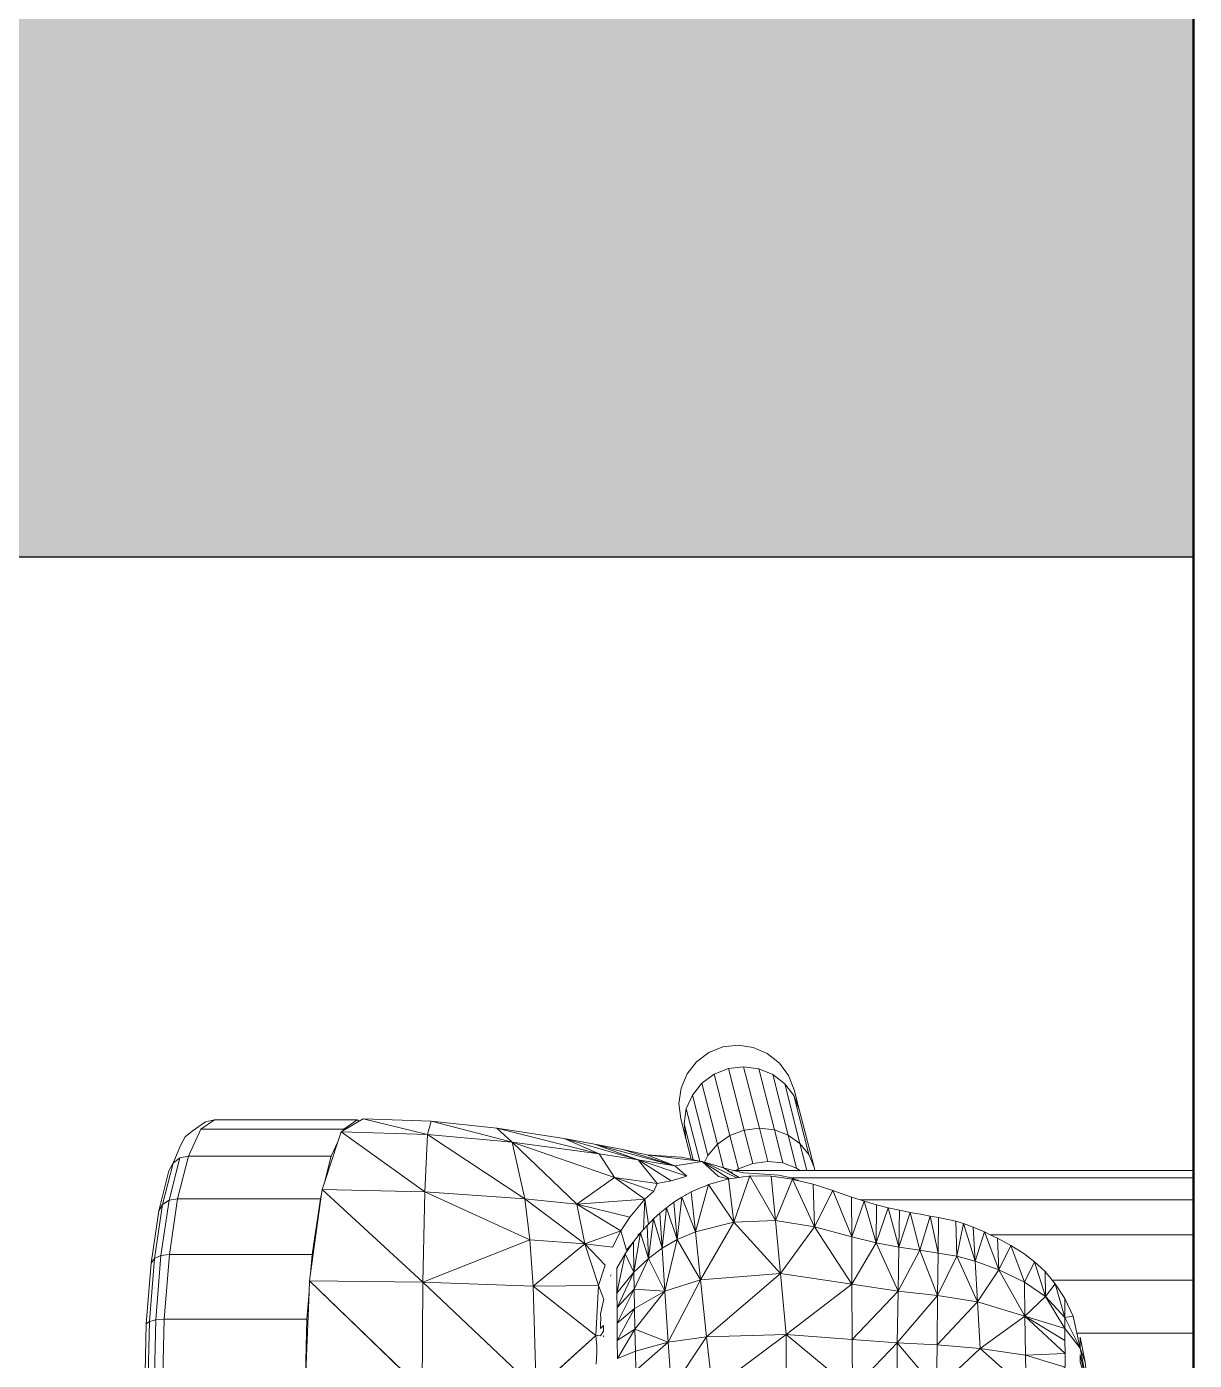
# Model space of a CAD drawing. Header units: millimetres. Extents: x 81693 to 98868, y 6565 to 11437.
# Drawn here: x 95459.44 to 95466.08, y 11220.15 to 11227.74 of the extents above; entities that cross this region are included whole.
import ezdxf

# ---------------------------------------------------------------- set-up
doc = ezdxf.new("R2010")
doc.units = ezdxf.units.MM
for name, color, linetype, lineweight in [('Moveis', 1, 'Continuous', 9), ('Parede Baixa', 5, 'Continuous', 50), ('Pisos Externos', 15, 'Continuous', 9)]:
    doc.layers.add(name, color=color, linetype=linetype, lineweight=lineweight)
doc.layers.add('Piso', color=55, linetype='Continuous')

# ---------------------------------------------------------------- blocks, each defined once
blk = doc.blocks.new('o')
at = {"layer": 'Moveis'}
for p, q in [((12555.684, 3262.518), (12555.804, 3262.57)), ((12555.804, 3262.57), (12555.933, 3262.589)), ((12555.933, 3262.589), (12556.063, 3262.574)), ((12556.063, 3262.574), (12556.184, 3262.525)), ((12556.184, 3262.525), (12556.288, 3262.446)), ((12555.502, 3262.331), (12555.581, 3262.436)), ((12555.581, 3262.436), (12555.684, 3262.518)), ((12556.288, 3262.446), (12556.369, 3262.343)), ((12555.454, 3262.209), (12555.502, 3262.331)), ((12556.369, 3262.343), (12556.42, 3262.222)), ((12555.454, 3262.209), (12555.411, 3262.04)), ((12556.42, 3262.222), (12556.438, 3262.092)), ((12556.438, 3262.092), (12556.423, 3261.961)), ((12555.411, 3262.04), (12555.285, 3261.548)), ((12556.38, 3261.793), (12556.423, 3261.961)), ((12559.131, 3261.961), (12558.553, 3261.939)), ((12559.166, 3261.94), (12559.131, 3261.961)), ((12557.992, 3261.88), (12557.417, 3261.792)), ((12558.553, 3261.939), (12557.992, 3261.88)), ((12559.166, 3261.94), (12559.184, 3261.952)), ((12559.166, 3261.94), (12559.305, 3261.859)), ((12559.184, 3261.952), (12559.298, 3261.873)), ((12559.184, 3261.952), (12560.024, 3261.952)), ((12559.298, 3261.873), (12559.305, 3261.859)), ((12559.321, 3261.85), (12559.305, 3261.859)), ((12559.349, 3261.764), (12559.321, 3261.85)), ((12560.024, 3261.952), (12560.055, 3261.952)), ((12560.055, 3261.952), (12560.401, 3261.952)), ((12560.401, 3261.952), (12560.476, 3261.934)), ((12560.59, 3261.856), (12560.476, 3261.934)), ((12560.65, 3261.806), (12560.59, 3261.856)), ((12556.334, 3261.615), (12556.38, 3261.793)), ((12557.158, 3261.745), (12556.916, 3261.698)), ((12557.417, 3261.792), (12557.158, 3261.745)), ((12559.462, 3261.418), (12559.349, 3261.764)), ((12559.349, 3261.764), (12559.405, 3261.643)), ((12560.689, 3261.732), (12560.65, 3261.806)), ((12560.754, 3261.583), (12560.689, 3261.732)), ((12556.316, 3261.611), (12556.334, 3261.615)), ((12556.334, 3261.615), (12556.419, 3261.634)), ((12556.419, 3261.634), (12556.712, 3261.654)), ((12556.712, 3261.654), (12556.916, 3261.698)), ((12559.405, 3261.643), (12559.462, 3261.418)), ((12552.041, 3261.52), (12555.278, 3261.52)), ((12555.278, 3261.52), (12555.285, 3261.548)), ((12555.278, 3261.52), (12555.296, 3261.52)), ((12555.296, 3261.52), (12555.347, 3261.52)), ((12555.347, 3261.52), (12555.406, 3261.52)), ((12555.406, 3261.52), (12555.429, 3261.52)), ((12555.429, 3261.52), (12555.536, 3261.52)), ((12555.536, 3261.52), (12555.661, 3261.52)), ((12555.661, 3261.52), (12555.794, 3261.52)), ((12555.887, 3261.499), (12555.707, 3261.489)), ((12555.794, 3261.52), (12555.928, 3261.52)), ((12555.887, 3261.499), (12555.972, 3261.52)), ((12555.928, 3261.52), (12555.95, 3261.52)), ((12555.95, 3261.52), (12555.972, 3261.52)), ((12555.972, 3261.52), (12556.058, 3261.541)), ((12556, 3261.506), (12555.982, 3261.506)), ((12556.012, 3261.52), (12556.023, 3261.52)), ((12556.058, 3261.541), (12556.173, 3261.575)), ((12556.173, 3261.575), (12556.22, 3261.589)), ((12556.24, 3261.595), (12556.22, 3261.589)), ((12556.24, 3261.595), (12556.261, 3261.598)), ((12556.261, 3261.598), (12556.316, 3261.611)), ((12560.754, 3261.583), (12560.789, 3261.517)), ((12560.875, 3261.175), (12560.789, 3261.517)), ((12555.404, 3261.429), (12555.48, 3261.457)), ((12555.48, 3261.457), (12555.585, 3261.48)), ((12555.585, 3261.48), (12555.707, 3261.489)), ((12559.481, 3261.358), (12559.462, 3261.418)), ((12559.487, 3261.319), (12559.481, 3261.358)), ((12559.58, 3260.64), (12559.487, 3261.319)), ((12559.487, 3261.319), (12559.497, 3261.278)), ((12559.497, 3261.278), (12559.567, 3260.802)), ((12560.941, 3260.729), (12560.875, 3261.175)), ((12556.741, 3261.015), (12556.71, 3261.051)), ((12556.766, 3260.986), (12556.741, 3261.015)), ((12556.766, 3260.986), (12556.788, 3260.967)), ((12559.567, 3260.802), (12559.58, 3260.64)), ((12560.982, 3260.211), (12560.941, 3260.729)), ((12557.021, 3260.618), (12557.015, 3260.63)), ((12559.589, 3260.577), (12559.58, 3260.64)), ((12559.593, 3260.484), (12559.589, 3260.577)), ((12559.593, 3260.484), (12559.612, 3260.249)), ((12559.627, 3259.655), (12559.593, 3260.484)), ((12557.079, 3260.42), (12557.082, 3260.427)), ((12559.612, 3260.249), (12559.627, 3259.655)), ((12560.996, 3259.655), (12560.982, 3260.211)), ((12557.083, 3260.101), (12557.079, 3260.109)), ((12557.079, 3260.109), (12557.083, 3260.109)), ((12557.139, 3260.016), (12557.139, 3259.966))]:
    blk.add_line(p, q, dxfattribs=at)
for points, invisible_edges in [([(12557.158, 3261.745), (12558.924, 3282.315), (12557.417, 3261.792)], 3), ([(12557.158, 3261.745), (12558.924, 3282.315), (12557.417, 3261.792)], 3), ([(12557.158, 3261.745), (12558.924, 3282.315), (12557.417, 3261.792)], 3), ([(12557.158, 3261.745), (12558.924, 3282.315), (12557.417, 3261.792)], 3), ([(12557.158, 3261.745), (12558.924, 3282.315), (12557.417, 3261.792)], 3), ([(12557.417, 3261.792), (12558.924, 3282.315), (12557.992, 3261.88)], 3), ([(12557.417, 3261.792), (12558.924, 3282.315), (12557.992, 3261.88)], 3), ([(12557.417, 3261.792), (12558.924, 3282.315), (12557.992, 3261.88)], 3), ([(12557.417, 3261.792), (12558.924, 3282.315), (12557.992, 3261.88)], 3), ([(12557.417, 3261.792), (12558.924, 3282.315), (12557.992, 3261.88)], 3), ([(12557.992, 3261.88), (12558.924, 3282.315), (12558.553, 3261.939)], 3), ([(12557.992, 3261.88), (12558.924, 3282.315), (12558.553, 3261.939)], 3), ([(12557.992, 3261.88), (12558.924, 3282.315), (12558.553, 3261.939)], 3), ([(12557.992, 3261.88), (12558.924, 3282.315), (12558.553, 3261.939)], 3), ([(12557.992, 3261.88), (12558.924, 3282.315), (12558.553, 3261.939)], 3), ([(12555.278, 3261.52), (12556.649, 3280.686), (12555.285, 3261.548)], 3), ([(12555.278, 3261.52), (12556.649, 3280.686), (12555.285, 3261.548)], 3), ([(12555.278, 3261.52), (12556.649, 3280.686), (12555.285, 3261.548)], 3), ([(12555.278, 3261.52), (12556.649, 3280.686), (12555.285, 3261.548)], 3), ([(12555.278, 3261.52), (12556.649, 3280.686), (12555.285, 3261.548)], 3), ([(12555.285, 3261.548), (12556.649, 3280.686), (12555.411, 3262.04)], 3), ([(12555.285, 3261.548), (12556.649, 3280.686), (12555.411, 3262.04)], 3), ([(12555.285, 3261.548), (12556.649, 3280.686), (12555.411, 3262.04)], 3), ([(12555.285, 3261.548), (12556.649, 3280.686), (12555.411, 3262.04)], 3), ([(12555.285, 3261.548), (12556.649, 3280.686), (12555.411, 3262.04)], 3), ([(12555.411, 3262.04), (12556.649, 3280.686), (12555.454, 3262.209)], 3), ([(12555.411, 3262.04), (12556.649, 3280.686), (12555.454, 3262.209)], 3), ([(12555.411, 3262.04), (12556.649, 3280.686), (12555.454, 3262.209)], 3), ([(12555.411, 3262.04), (12556.649, 3280.686), (12555.454, 3262.209)], 3), ([(12555.411, 3262.04), (12556.649, 3280.686), (12555.454, 3262.209)], 3), ([(12555.454, 3262.209), (12556.649, 3280.686), (12555.502, 3262.331)], 3), ([(12555.454, 3262.209), (12556.649, 3280.686), (12555.502, 3262.331)], 3), ([(12555.454, 3262.209), (12556.649, 3280.686), (12555.502, 3262.331)], 3), ([(12555.454, 3262.209), (12556.649, 3280.686), (12555.502, 3262.331)], 3), ([(12555.454, 3262.209), (12556.649, 3280.686), (12555.502, 3262.331)], 3), ([(12555.502, 3262.331), (12556.649, 3280.686), (12555.581, 3262.436)], 3), ([(12555.502, 3262.331), (12556.649, 3280.686), (12555.581, 3262.436)], 3), ([(12555.502, 3262.331), (12556.649, 3280.686), (12555.581, 3262.436)], 3), ([(12555.502, 3262.331), (12556.649, 3280.686), (12555.581, 3262.436)], 3), ([(12555.502, 3262.331), (12556.649, 3280.686), (12555.581, 3262.436)], 3), ([(12555.581, 3262.436), (12556.649, 3280.686), (12555.684, 3262.518)], 3), ([(12555.581, 3262.436), (12556.649, 3280.686), (12555.684, 3262.518)], 3), ([(12555.581, 3262.436), (12556.649, 3280.686), (12555.684, 3262.518)], 3), ([(12555.581, 3262.436), (12556.649, 3280.686), (12555.684, 3262.518)], 3), ([(12555.581, 3262.436), (12556.649, 3280.686), (12555.684, 3262.518)], 3), ([(12555.684, 3262.518), (12556.649, 3280.686), (12555.804, 3262.57)], 3), ([(12555.684, 3262.518), (12556.649, 3280.686), (12555.804, 3262.57)], 3), ([(12555.684, 3262.518), (12556.649, 3280.686), (12555.804, 3262.57)], 3), ([(12555.684, 3262.518), (12556.649, 3280.686), (12555.804, 3262.57)], 3), ([(12555.684, 3262.518), (12556.649, 3280.686), (12555.804, 3262.57)], 3), ([(12555.804, 3262.57), (12556.649, 3280.686), (12555.933, 3262.589)], 3), ([(12555.804, 3262.57), (12556.649, 3280.686), (12555.933, 3262.589)], 3), ([(12555.804, 3262.57), (12556.649, 3280.686), (12555.933, 3262.589)], 3), ([(12555.804, 3262.57), (12556.649, 3280.686), (12555.933, 3262.589)], 3), ([(12555.804, 3262.57), (12556.649, 3280.686), (12555.933, 3262.589)], 3), ([(12555.933, 3262.589), (12556.649, 3280.686), (12556.063, 3262.574)], 3), ([(12555.933, 3262.589), (12556.649, 3280.686), (12556.063, 3262.574)], 3), ([(12555.933, 3262.589), (12556.649, 3280.686), (12556.063, 3262.574)], 3), ([(12555.933, 3262.589), (12556.649, 3280.686), (12556.063, 3262.574)], 3), ([(12555.933, 3262.589), (12556.649, 3280.686), (12556.063, 3262.574)], 3), ([(12556.063, 3262.574), (12556.649, 3280.686), (12556.184, 3262.525)], 3), ([(12556.063, 3262.574), (12556.649, 3280.686), (12556.184, 3262.525)], 3), ([(12556.063, 3262.574), (12556.649, 3280.686), (12556.184, 3262.525)], 3), ([(12556.063, 3262.574), (12556.649, 3280.686), (12556.184, 3262.525)], 3), ([(12556.063, 3262.574), (12556.649, 3280.686), (12556.184, 3262.525)], 3), ([(12556.184, 3262.525), (12556.649, 3280.686), (12556.288, 3262.446)], 3), ([(12556.184, 3262.525), (12556.649, 3280.686), (12556.288, 3262.446)], 3), ([(12556.184, 3262.525), (12556.649, 3280.686), (12556.288, 3262.446)], 3), ([(12556.184, 3262.525), (12556.649, 3280.686), (12556.288, 3262.446)], 3), ([(12556.184, 3262.525), (12556.649, 3280.686), (12556.288, 3262.446)], 3), ([(12556.288, 3262.446), (12556.649, 3280.686), (12556.369, 3262.343)], 3), ([(12556.288, 3262.446), (12556.649, 3280.686), (12556.369, 3262.343)], 3), ([(12556.288, 3262.446), (12556.649, 3280.686), (12556.369, 3262.343)], 3), ([(12556.288, 3262.446), (12556.649, 3280.686), (12556.369, 3262.343)], 3), ([(12556.288, 3262.446), (12556.649, 3280.686), (12556.369, 3262.343)], 3), ([(12556.369, 3262.343), (12556.649, 3280.686), (12556.42, 3262.222)], 3), ([(12556.369, 3262.343), (12556.649, 3280.686), (12556.42, 3262.222)], 3), ([(12556.369, 3262.343), (12556.649, 3280.686), (12556.42, 3262.222)], 3), ([(12556.369, 3262.343), (12556.649, 3280.686), (12556.42, 3262.222)], 3), ([(12556.369, 3262.343), (12556.649, 3280.686), (12556.42, 3262.222)], 3), ([(12556.42, 3262.222), (12556.649, 3280.686), (12556.438, 3262.092)], 3), ([(12556.42, 3262.222), (12556.649, 3280.686), (12556.438, 3262.092)], 3), ([(12556.42, 3262.222), (12556.649, 3280.686), (12556.438, 3262.092)], 3), ([(12556.42, 3262.222), (12556.649, 3280.686), (12556.438, 3262.092)], 3), ([(12556.42, 3262.222), (12556.649, 3280.686), (12556.438, 3262.092)], 3), ([(12556.712, 3261.654), (12556.724, 3280.686), (12556.916, 3261.698)], 3), ([(12556.712, 3261.654), (12556.724, 3280.686), (12556.916, 3261.698)], 3), ([(12556.712, 3261.654), (12556.724, 3280.686), (12556.916, 3261.698)], 3), ([(12556.712, 3261.654), (12556.724, 3280.686), (12556.916, 3261.698)], 3), ([(12556.712, 3261.654), (12556.724, 3280.686), (12556.916, 3261.698)], 3), ([(12556.916, 3261.698), (12556.917, 3280.701), (12557.158, 3261.745)], 3), ([(12556.916, 3261.698), (12556.917, 3280.701), (12557.158, 3261.745)], 3), ([(12556.916, 3261.698), (12556.917, 3280.701), (12557.158, 3261.745)], 3), ([(12556.916, 3261.698), (12556.917, 3280.701), (12557.158, 3261.745)], 3), ([(12556.916, 3261.698), (12556.917, 3280.701), (12557.158, 3261.745)], 3), ([(12552.041, 3261.52), (12552.091, 3279.468), (12555.278, 3261.52)], 3), ([(12552.041, 3261.52), (12552.091, 3279.468), (12555.278, 3261.52)], 3), ([(12552.041, 3261.52), (12552.091, 3279.468), (12555.278, 3261.52)], 3), ([(12552.041, 3261.52), (12552.091, 3279.468), (12555.278, 3261.52)], 3), ([(12552.041, 3261.52), (12552.091, 3279.468), (12555.278, 3261.52)], 3), ([(12558.553, 3261.939), (12558.924, 3266.577), (12559.131, 3261.961)], 3), ([(12558.553, 3261.939), (12558.924, 3266.577), (12559.131, 3261.961)], 3), ([(12558.553, 3261.939), (12558.924, 3266.577), (12559.131, 3261.961)], 3), ([(12558.553, 3261.939), (12558.924, 3266.577), (12559.131, 3261.961)], 3), ([(12558.553, 3261.939), (12558.924, 3266.577), (12559.131, 3261.961)], 3), ([(12559.131, 3261.961), (12560.024, 3265.468), (12559.166, 3261.94)], 3), ([(12559.131, 3261.961), (12560.024, 3265.468), (12559.166, 3261.94)], 3), ([(12559.131, 3261.961), (12560.024, 3265.468), (12559.166, 3261.94)], 3), ([(12559.131, 3261.961), (12560.024, 3265.468), (12559.166, 3261.94)], 3), ([(12559.131, 3261.961), (12560.024, 3265.468), (12559.166, 3261.94)], 3), ([(12559.166, 3261.94), (12560.024, 3265.468), (12559.184, 3261.952)], 3), ([(12559.166, 3261.94), (12560.024, 3265.468), (12559.184, 3261.952)], 3), ([(12559.166, 3261.94), (12560.024, 3265.468), (12559.184, 3261.952)], 3), ([(12559.166, 3261.94), (12560.024, 3265.468), (12559.184, 3261.952)], 3), ([(12559.166, 3261.94), (12560.024, 3265.468), (12559.184, 3261.952)], 3), ([(12560.055, 3261.952), (12561.043, 3264.449), (12560.401, 3261.952)], 3), ([(12560.401, 3261.952), (12561.043, 3264.449), (12560.476, 3261.934)], 3), ([(12560.476, 3261.934), (12561.043, 3264.449), (12560.59, 3261.856)], 3), ([(12560.59, 3261.856), (12561.043, 3264.449), (12560.65, 3261.806)], 3), ([(12560.65, 3261.806), (12561.043, 3264.449), (12560.689, 3261.732)], 3), ([(12560.689, 3261.732), (12561.043, 3264.449), (12560.754, 3261.583)], 3), ([(12560.754, 3261.583), (12561.043, 3264.449), (12560.789, 3261.517)], 3), ([(12560.789, 3261.517), (12561.043, 3264.449), (12560.875, 3261.175)], 3), ([(12560.875, 3261.175), (12561.043, 3264.449), (12560.941, 3260.729)], 3), ([(12560.941, 3260.729), (12561.043, 3264.449), (12560.982, 3260.211)], 3), ([(12560.982, 3260.211), (12561.043, 3264.449), (12560.996, 3259.655)], 3), ([(12555.638, 3262.338), (12555.624, 3261.866), (12555.506, 3261.822)], 1), ([(12555.506, 3261.822), (12555.536, 3262.26), (12555.638, 3262.338)], 1), ([(12555.757, 3262.387), (12555.752, 3261.88), (12555.624, 3261.866)], 1), ([(12555.624, 3261.866), (12555.638, 3262.338), (12555.757, 3262.387)], 1), ([(12555.752, 3261.88), (12555.757, 3262.387), (12555.886, 3262.405)], 1), ([(12555.886, 3262.405), (12555.882, 3261.863), (12555.752, 3261.88)], 1), ([(12555.882, 3261.863), (12555.886, 3262.405), (12556.016, 3262.389)], 1), ([(12556.016, 3262.389), (12556.003, 3261.817), (12555.882, 3261.863)], 1), ([(12556.003, 3261.817), (12556.016, 3262.389), (12556.137, 3262.341)], 1), ([(12556.137, 3262.341), (12556.109, 3261.743), (12556.003, 3261.817)], 1), ([(12556.109, 3261.743), (12556.137, 3262.341), (12556.242, 3262.264)], 1), ([(12555.536, 3262.26), (12555.506, 3261.822), (12555.406, 3261.751)], 1), ([(12555.406, 3261.751), (12555.458, 3262.158), (12555.536, 3262.26)], 1), ([(12556.242, 3262.264), (12556.191, 3261.647), (12556.109, 3261.743)], 1), ([(12556.191, 3261.647), (12556.242, 3262.264), (12556.323, 3262.163)], 1), ([(12555.458, 3262.158), (12555.406, 3261.751), (12555.331, 3261.657)], 1), ([(12555.331, 3261.657), (12555.411, 3262.04), (12555.458, 3262.158)], 1), ([(12556.323, 3262.163), (12556.22, 3261.589), (12556.191, 3261.647)], 1), ([(12556.22, 3261.589), (12556.323, 3262.163), (12556.24, 3261.595)], 3), ([(12556.24, 3261.595), (12556.323, 3262.163), (12556.261, 3261.598)], 3), ([(12556.261, 3261.598), (12556.323, 3262.163), (12556.375, 3262.046)], 1), ([(12556.712, 3261.654), (12556.423, 3261.961), (12556.438, 3262.092)], 13), ([(12556.712, 3261.654), (12556.423, 3261.961), (12556.438, 3262.092)], 13), ([(12556.712, 3261.654), (12556.423, 3261.961), (12556.438, 3262.092)], 13), ([(12556.712, 3261.654), (12556.423, 3261.961), (12556.438, 3262.092)], 13), ([(12556.712, 3261.654), (12556.423, 3261.961), (12556.438, 3262.092)], 13), ([(12555.411, 3262.04), (12555.331, 3261.657), (12555.285, 3261.548)], 1), ([(12556.375, 3262.046), (12556.316, 3261.611), (12556.261, 3261.598)], 1), ([(12556.316, 3261.611), (12556.375, 3262.046), (12556.394, 3261.92)], 1), ([(12556.419, 3261.634), (12556.38, 3261.793), (12556.423, 3261.961)], 13), ([(12556.419, 3261.634), (12556.38, 3261.793), (12556.423, 3261.961)], 13), ([(12556.419, 3261.634), (12556.38, 3261.793), (12556.423, 3261.961)], 13), ([(12556.419, 3261.634), (12556.38, 3261.793), (12556.423, 3261.961)], 13), ([(12556.419, 3261.634), (12556.38, 3261.793), (12556.423, 3261.961)], 13), ([(12556.419, 3261.634), (12556.423, 3261.961), (12556.712, 3261.654)], 3), ([(12556.419, 3261.634), (12556.423, 3261.961), (12556.712, 3261.654)], 3), ([(12556.419, 3261.634), (12556.423, 3261.961), (12556.712, 3261.654)], 3), ([(12556.419, 3261.634), (12556.423, 3261.961), (12556.712, 3261.654)], 3), ([(12556.419, 3261.634), (12556.423, 3261.961), (12556.712, 3261.654)], 3), ([(12559.131, 3261.961), (12559.321, 3261.85), (12558.582, 3261.827)], 1), ([(12559.321, 3261.85), (12559.131, 3261.961), (12559.166, 3261.94)], 13), ([(12555.552, 3261.584), (12555.506, 3261.822), (12555.624, 3261.866)], 1), ([(12555.624, 3261.866), (12555.68, 3261.597), (12555.552, 3261.584)], 1), ([(12555.68, 3261.597), (12555.624, 3261.866), (12555.752, 3261.88)], 1), ([(12555.752, 3261.88), (12555.809, 3261.58), (12555.68, 3261.597)], 1), ([(12555.809, 3261.58), (12555.752, 3261.88), (12555.882, 3261.863)], 1), ([(12555.882, 3261.863), (12555.931, 3261.533), (12555.809, 3261.58)], 1), ([(12555.931, 3261.533), (12555.882, 3261.863), (12556.003, 3261.817)], 1), ([(12556.394, 3261.92), (12556.334, 3261.615), (12556.316, 3261.611)], 1), ([(12556.334, 3261.615), (12556.394, 3261.92), (12556.38, 3261.793)], 1), ([(12559.321, 3261.85), (12559.481, 3261.358), (12558.607, 3261.338)], 1), ([(12559.321, 3261.85), (12559.166, 3261.94), (12559.305, 3261.859)], 1), ([(12560.024, 3261.952), (12559.298, 3261.873), (12559.184, 3261.952)], 1), ([(12559.298, 3261.873), (12560.024, 3261.952), (12560.516, 3261.873)], 3), ([(12560.516, 3261.873), (12559.305, 3261.859), (12559.298, 3261.873)], 1), ([(12559.305, 3261.859), (12560.516, 3261.873), (12559.321, 3261.85)], 3), ([(12559.321, 3261.85), (12560.516, 3261.873), (12559.349, 3261.764)], 3), ([(12559.481, 3261.358), (12559.321, 3261.85), (12559.349, 3261.764)], 13), ([(12559.349, 3261.764), (12560.516, 3261.873), (12559.405, 3261.643)], 3), ([(12559.405, 3261.643), (12560.516, 3261.873), (12560.623, 3261.643)], 1), ([(12560.516, 3261.873), (12560.024, 3261.952), (12560.055, 3261.952)], 13), ([(12560.516, 3261.873), (12560.055, 3261.952), (12560.401, 3261.952)], 1), ([(12555.406, 3261.751), (12555.406, 3261.52), (12555.347, 3261.52)], 1), ([(12555.434, 3261.54), (12555.406, 3261.751), (12555.506, 3261.822)], 1), ([(12555.406, 3261.52), (12555.406, 3261.751), (12555.434, 3261.54)], 3), ([(12555.506, 3261.822), (12555.552, 3261.584), (12555.434, 3261.54)], 1), ([(12556.003, 3261.817), (12555.95, 3261.52), (12555.931, 3261.533)], 1), ([(12555.95, 3261.52), (12556.003, 3261.817), (12555.972, 3261.52)], 3), ([(12555.972, 3261.52), (12556.003, 3261.817), (12556.058, 3261.541)], 3), ([(12556.058, 3261.541), (12556.003, 3261.817), (12556.109, 3261.743)], 1), ([(12556.38, 3261.793), (12556.419, 3261.634), (12556.334, 3261.615)], 1), ([(12556.38, 3261.793), (12556.419, 3261.634), (12556.334, 3261.615)], 1), ([(12556.38, 3261.793), (12556.419, 3261.634), (12556.334, 3261.615)], 1), ([(12556.38, 3261.793), (12556.419, 3261.634), (12556.334, 3261.615)], 1), ([(12556.38, 3261.793), (12556.419, 3261.634), (12556.334, 3261.615)], 1), ([(12559.481, 3261.358), (12559.349, 3261.764), (12559.462, 3261.418)], 1), ([(12556.316, 3261.611), (12556.712, 3261.654), (12556.261, 3261.598)], 1), ([(12556.473, 3261.559), (12556.261, 3261.598), (12556.712, 3261.654)], 1), ([(12556.712, 3261.654), (12556.316, 3261.611), (12556.334, 3261.615)], 13), ([(12556.712, 3261.654), (12556.334, 3261.615), (12556.419, 3261.634)], 1), ([(12556.989, 3261.459), (12556.785, 3261.611), (12557.119, 3261.662)], 1), ([(12560.623, 3261.643), (12559.462, 3261.418), (12559.405, 3261.643)], 1), ([(12559.462, 3261.418), (12560.623, 3261.643), (12559.481, 3261.358)], 3), ([(12559.481, 3261.358), (12560.623, 3261.643), (12559.487, 3261.319)], 3), ([(12559.487, 3261.319), (12560.623, 3261.643), (12559.497, 3261.278)], 3), ([(12559.497, 3261.278), (12560.623, 3261.643), (12560.715, 3261.278)], 1), ([(12560.696, 3261.627), (12560.715, 3261.278), (12560.623, 3261.643)], 1), ([(12560.715, 3261.278), (12560.696, 3261.627), (12560.787, 3261.265)], 1), ([(12560.754, 3261.583), (12560.787, 3261.265), (12560.696, 3261.627)], 1), ([(12552.041, 3261.456), (12555.278, 3261.52), (12555.48, 3261.457)], 3), ([(12555.48, 3261.457), (12555.278, 3261.52), (12555.296, 3261.52)], 13), ([(12555.48, 3261.457), (12555.296, 3261.52), (12555.347, 3261.52)], 13), ([(12555.48, 3261.457), (12555.347, 3261.52), (12555.406, 3261.52)], 13), ([(12555.48, 3261.457), (12555.406, 3261.52), (12555.429, 3261.52)], 13), ([(12555.48, 3261.457), (12555.429, 3261.52), (12555.536, 3261.52)], 13), ([(12555.48, 3261.457), (12555.536, 3261.52), (12555.585, 3261.48)], 3), ([(12555.585, 3261.48), (12555.536, 3261.52), (12555.661, 3261.52)], 13), ([(12555.585, 3261.48), (12555.661, 3261.52), (12555.707, 3261.489)], 3), ([(12555.707, 3261.489), (12555.661, 3261.52), (12555.794, 3261.52)], 13), ([(12555.707, 3261.489), (12555.794, 3261.52), (12555.887, 3261.499)], 3), ([(12555.887, 3261.499), (12555.794, 3261.52), (12555.928, 3261.52)], 13), ([(12555.887, 3261.499), (12555.928, 3261.52), (12555.972, 3261.52)], 3), ([(12556, 3261.506), (12555.944, 3261.457), (12555.923, 3261.46)], 1), ([(12555.972, 3261.52), (12555.928, 3261.52), (12555.95, 3261.52)], 1), ([(12555.944, 3261.457), (12556, 3261.506), (12556.22, 3261.589)], 3), ([(12556.22, 3261.589), (12556.007, 3261.448), (12555.944, 3261.457)], 1), ([(12556.22, 3261.589), (12556, 3261.506), (12556.023, 3261.52)], 13), ([(12556.007, 3261.448), (12556.22, 3261.589), (12556.24, 3261.595)], 1), ([(12556.24, 3261.595), (12556.015, 3261.447), (12556.007, 3261.448)], 1), ([(12556.015, 3261.447), (12556.24, 3261.595), (12556.101, 3261.469)], 1), ([(12556.22, 3261.589), (12556.023, 3261.52), (12556.173, 3261.575)], 3), ([(12556.173, 3261.575), (12556.023, 3261.52), (12556.058, 3261.541)], 1), ([(12556.261, 3261.598), (12556.473, 3261.559), (12556.24, 3261.595)], 1), ([(12556.785, 3261.611), (12556.989, 3261.459), (12556.623, 3261.407)], 1), ([(12560.787, 3261.265), (12560.754, 3261.583), (12560.843, 3261.229)], 1), ([(12560.789, 3261.517), (12560.843, 3261.229), (12560.754, 3261.583)], 1), ([(12560.843, 3261.229), (12560.789, 3261.517), (12560.875, 3261.175)], 1), ([(12552.041, 3261.269), (12555.294, 3261.403), (12555.125, 3261.349)], 13), ([(12555.281, 3261.039), (12555.454, 3261.441), (12555.47, 3261.445)], 1), ([(12555.454, 3261.441), (12555.281, 3261.039), (12555.294, 3261.403)], 13), ([(12555.294, 3261.403), (12555.48, 3261.457), (12555.404, 3261.429)], 1), ([(12555.454, 3261.441), (12555.294, 3261.403), (12555.404, 3261.429)], 1), ([(12555.531, 3261.454), (12555.615, 3261.092), (12555.47, 3261.445)], 1), ([(12555.615, 3261.092), (12555.531, 3261.454), (12555.547, 3261.456)], 13), ([(12555.615, 3261.092), (12555.547, 3261.456), (12555.651, 3261.47)], 1), ([(12555.842, 3261.472), (12555.969, 3261.078), (12555.834, 3261.473)], 1), ([(12555.969, 3261.078), (12555.842, 3261.472), (12555.891, 3261.465)], 13), ([(12555.969, 3261.078), (12555.891, 3261.465), (12555.923, 3261.46)], 13), ([(12555.969, 3261.078), (12555.923, 3261.46), (12555.944, 3261.457)], 13), ([(12555.969, 3261.078), (12555.944, 3261.457), (12556.007, 3261.448)], 13), ([(12555.969, 3261.078), (12556.007, 3261.448), (12556.015, 3261.447)], 1), ([(12556.096, 3261.424), (12555.969, 3261.078), (12556.015, 3261.447)], 1), ([(12555.969, 3261.078), (12556.096, 3261.424), (12556.186, 3261.399)], 1), ([(12556.215, 3261.386), (12556.298, 3260.997), (12556.186, 3261.399)], 1), ([(12556.298, 3260.997), (12556.215, 3261.386), (12556.254, 3261.37)], 13), ([(12552.041, 3261.269), (12555.125, 3261.349), (12554.892, 3261.269)], 3), ([(12554.892, 3261.269), (12555.125, 3261.349), (12554.965, 3261.293)], 1), ([(12554.964, 3260.954), (12554.892, 3261.269), (12554.965, 3261.293)], 1), ([(12556.298, 3260.997), (12556.254, 3261.37), (12556.335, 3261.336)], 1), ([(12556.381, 3261.31), (12556.298, 3260.997), (12556.335, 3261.336)], 13), ([(12556.298, 3260.997), (12556.381, 3261.31), (12556.413, 3261.292)], 1), ([(12556.381, 3261.31), (12556.335, 3261.336), (12556.373, 3261.315)], 1), ([(12556.728, 3261.275), (12556.71, 3261.051), (12556.698, 3261.062)], 1), ([(12556.71, 3261.051), (12556.728, 3261.275), (12556.741, 3261.015)], 1), ([(12556.857, 3261.121), (12556.741, 3261.015), (12556.728, 3261.275)], 1), ([(12559.481, 3261.358), (12559.589, 3260.577), (12558.624, 3260.567)], 1), ([(12559.589, 3260.577), (12559.481, 3261.358), (12559.487, 3261.319)], 13), ([(12559.589, 3260.577), (12559.487, 3261.319), (12559.58, 3260.64)], 1), ([(12560.715, 3261.278), (12559.567, 3260.802), (12559.497, 3261.278)], 1), ([(12559.567, 3260.802), (12560.715, 3261.278), (12560.785, 3260.802)], 1), ([(12560.787, 3261.265), (12560.785, 3260.802), (12560.715, 3261.278)], 1), ([(12554.077, 3261.087), (12554.892, 3261.269), (12554.144, 3261.102)], 3), ([(12554.144, 3261.102), (12554.892, 3261.269), (12554.225, 3261.117)], 3), ([(12554.225, 3261.117), (12554.892, 3261.269), (12554.295, 3261.13)], 3), ([(12554.295, 3261.13), (12554.892, 3261.269), (12554.376, 3261.146)], 3), ([(12554.376, 3261.146), (12554.892, 3261.269), (12554.464, 3261.162)], 3), ([(12554.382, 3260.838), (12554.376, 3261.146), (12554.464, 3261.162)], 1), ([(12554.464, 3261.162), (12554.892, 3261.269), (12554.556, 3261.181)], 3), ([(12554.556, 3261.181), (12554.892, 3261.269), (12554.652, 3261.202)], 3), ([(12554.652, 3261.202), (12554.892, 3261.269), (12554.752, 3261.227)], 3), ([(12554.752, 3261.227), (12554.892, 3261.269), (12554.857, 3261.257)], 1), ([(12554.892, 3261.269), (12554.964, 3260.954), (12554.857, 3261.257)], 1), ([(12556.485, 3261.245), (12556.454, 3260.929), (12556.482, 3261.248)], 1), ([(12556.515, 3261.223), (12556.454, 3260.929), (12556.485, 3261.245)], 3), ([(12556.454, 3260.929), (12556.515, 3261.223), (12556.543, 3261.201)], 1), ([(12560.785, 3260.802), (12560.787, 3261.265), (12560.857, 3260.793)], 1), ([(12560.843, 3261.229), (12560.857, 3260.793), (12560.787, 3261.265)], 1), ([(12560.857, 3260.793), (12560.843, 3261.229), (12560.911, 3260.768)], 1), ([(12560.875, 3261.175), (12560.911, 3260.768), (12560.843, 3261.229)], 1), ([(12560.911, 3260.768), (12560.875, 3261.175), (12560.941, 3260.729)], 1), ([(12552.041, 3260.971), (12554.077, 3261.087), (12554.009, 3261.067)], 13), ([(12552.041, 3260.971), (12554.009, 3261.067), (12553.929, 3261.037)], 13), ([(12554.077, 3261.087), (12554.227, 3260.814), (12554.067, 3260.788)], 1), ([(12554.227, 3260.814), (12554.077, 3261.087), (12554.144, 3261.102)], 13), ([(12554.227, 3260.814), (12554.144, 3261.102), (12554.225, 3261.117)], 1), ([(12554.376, 3261.146), (12554.382, 3260.838), (12554.295, 3261.13)], 1), ([(12556.6, 3261.155), (12556.655, 3261.106), (12556.581, 3260.855)], 1), ([(12556.655, 3261.106), (12556.6, 3261.155), (12556.623, 3261.134)], 1), ([(12556.678, 3261.082), (12556.699, 3260.769), (12556.655, 3261.106)], 1), ([(12556.699, 3260.769), (12556.678, 3261.082), (12556.698, 3261.062)], 13), ([(12556.699, 3260.769), (12556.698, 3261.062), (12556.71, 3261.051)], 1), ([(12556.741, 3261.015), (12556.699, 3260.769), (12556.71, 3261.051)], 1), ([(12556.741, 3261.015), (12556.857, 3261.121), (12556.766, 3260.986)], 3), ([(12556.766, 3260.986), (12556.857, 3261.121), (12556.826, 3260.909)], 3), ([(12556.826, 3260.909), (12556.857, 3261.121), (12556.886, 3260.838)], 3), ([(12556.886, 3260.838), (12556.857, 3261.121), (12556.933, 3261.003)], 1), ([(12552.041, 3260.971), (12553.929, 3261.037), (12553.83, 3260.995)], 13), ([(12552.041, 3260.971), (12553.83, 3260.995), (12553.782, 3260.971)], 1), ([(12552.041, 3260.583), (12553.782, 3260.971), (12553.721, 3260.942)], 13), ([(12552.041, 3260.583), (12553.721, 3260.942), (12553.607, 3260.88)], 13), ([(12553.721, 3260.942), (12553.83, 3260.995), (12553.71, 3260.671)], 1), ([(12553.83, 3260.995), (12553.721, 3260.942), (12553.782, 3260.971)], 1), ([(12556.699, 3260.769), (12556.741, 3261.015), (12556.766, 3260.986)], 1), ([(12552.041, 3260.583), (12553.607, 3260.88), (12553.495, 3260.81)], 13), ([(12553.491, 3260.567), (12553.495, 3260.81), (12553.607, 3260.88)], 1), ([(12552.041, 3260.583), (12553.495, 3260.81), (12553.404, 3260.74)], 13), ([(12552.041, 3260.583), (12553.404, 3260.74), (12553.315, 3260.657)], 13), ([(12553.495, 3260.81), (12553.491, 3260.567), (12553.404, 3260.74)], 1), ([(12560.785, 3260.802), (12559.58, 3260.64), (12559.567, 3260.802)], 1), ([(12559.58, 3260.64), (12560.785, 3260.802), (12559.589, 3260.577)], 3), ([(12559.589, 3260.577), (12560.785, 3260.802), (12559.593, 3260.484)], 3), ([(12559.593, 3260.484), (12560.785, 3260.802), (12559.612, 3260.249)], 3), ([(12559.612, 3260.249), (12560.785, 3260.802), (12560.829, 3260.249)], 1), ([(12560.857, 3260.793), (12560.829, 3260.249), (12560.785, 3260.802)], 1), ([(12560.829, 3260.249), (12560.857, 3260.793), (12560.9, 3260.244)], 1), ([(12560.911, 3260.768), (12560.9, 3260.244), (12560.857, 3260.793)], 1), ([(12560.9, 3260.244), (12560.911, 3260.768), (12560.954, 3260.231)], 1), ([(12560.941, 3260.729), (12560.954, 3260.231), (12560.911, 3260.768)], 1), ([(12560.954, 3260.231), (12560.941, 3260.729), (12560.982, 3260.211)], 1), ([(12552.041, 3260.583), (12553.315, 3260.657), (12553.253, 3260.583)], 1), ([(12552.041, 3260.131), (12553.253, 3260.583), (12553.228, 3260.553)], 13), ([(12552.041, 3260.131), (12553.228, 3260.553), (12553.146, 3260.427)], 13), ([(12557.106, 3260.295), (12557.082, 3260.427), (12557.125, 3260.538)], 13), ([(12557.108, 3260.109), (12557.125, 3260.538), (12557.132, 3260.11)], 3), ([(12557.132, 3260.11), (12557.125, 3260.538), (12557.146, 3260.11)], 13), ([(12559.589, 3260.577), (12559.627, 3259.65), (12558.629, 3259.65)], 1), ([(12559.627, 3259.65), (12559.589, 3260.577), (12559.593, 3260.484)], 13), ([(12559.627, 3259.65), (12559.593, 3260.484), (12559.627, 3259.655)], 1), ([(12552.041, 3260.131), (12553.146, 3260.427), (12553.074, 3260.276)], 13), ([(12557.082, 3260.427), (12557.106, 3260.295), (12557.079, 3260.42)], 1), ([(12552.041, 3260.131), (12553.074, 3260.276), (12553.043, 3260.131)], 1), ([(12553.146, 3260.264), (12553.114, 3260.131), (12553.015, 3260.002)], 1), ([(12553.043, 3260.131), (12553.146, 3260.264), (12553.015, 3260.002)], 1), ([(12553.146, 3260.264), (12553.043, 3260.131), (12553.074, 3260.276)], 1), ([(12553.114, 3260.131), (12553.146, 3260.264), (12553.145, 3260.171)], 1), ([(12557.108, 3260.213), (12557.105, 3260.254), (12557.106, 3260.295)], 12), ([(12560.829, 3260.249), (12559.627, 3259.655), (12559.612, 3260.249)], 1), ([(12559.627, 3259.655), (12560.829, 3260.249), (12560.844, 3259.655)], 1), ([(12560.9, 3260.244), (12560.844, 3259.655), (12560.829, 3260.249)], 1), ([(12557.083, 3260.195), (12557.108, 3260.109), (12557.083, 3260.149)], 1), ([(12557.108, 3260.109), (12557.083, 3260.195), (12557.107, 3260.17)], 13), ([(12557.108, 3260.109), (12557.107, 3260.17), (12557.108, 3260.213)], 13), ([(12560.844, 3259.655), (12560.9, 3260.244), (12560.915, 3259.655)], 1), ([(12560.954, 3260.231), (12560.915, 3259.655), (12560.9, 3260.244)], 1), ([(12560.915, 3259.655), (12560.954, 3260.231), (12560.968, 3259.655)], 1), ([(12560.982, 3260.211), (12560.968, 3259.655), (12560.954, 3260.231)], 1), ([(12560.968, 3259.655), (12560.982, 3260.211), (12560.996, 3259.655)], 1), ([(12552.041, 3259.646), (12553.014, 3260.097), (12552.971, 3259.884)], 13), ([(12553.014, 3260.097), (12553.043, 3260.131), (12553.015, 3260.002)], 1), ([(12557.132, 3260.11), (12557.146, 3260.11), (12557.136, 3260.107)], 1), ([(12557.146, 3260.11), (12557.139, 3259.966), (12557.139, 3260.016)], 1), ([(12557.139, 3259.966), (12557.146, 3260.11), (12557.142, 3259.917)], 3), ([(12557.142, 3259.917), (12557.146, 3260.11), (12557.143, 3259.865)], 3), ([(12557.656, 3259.65), (12557.143, 3259.865), (12557.146, 3260.11)], 3)]:
    blk.add_3dface(points, dxfattribs=dict(at, invisible_edges=invisible_edges))
for points in [[(12559.131, 3261.961), (12558.582, 3261.827), (12558.553, 3261.939)], [(12557.992, 3261.88), (12557.119, 3261.662), (12557.417, 3261.792)], [(12557.992, 3261.88), (12557.861, 3261.76), (12557.119, 3261.662)], [(12558.553, 3261.939), (12557.861, 3261.76), (12557.992, 3261.88)], [(12558.582, 3261.827), (12557.861, 3261.76), (12558.553, 3261.939)], [(12559.321, 3261.85), (12558.607, 3261.338), (12558.582, 3261.827)], [(12557.158, 3261.745), (12556.785, 3261.611), (12556.473, 3261.559)], [(12557.158, 3261.745), (12556.473, 3261.559), (12556.916, 3261.698)], [(12557.417, 3261.792), (12556.785, 3261.611), (12557.158, 3261.745)], [(12557.417, 3261.792), (12557.119, 3261.662), (12556.785, 3261.611)], [(12557.861, 3261.76), (12557.308, 3261.232), (12556.989, 3261.459)], [(12557.861, 3261.76), (12556.989, 3261.459), (12557.119, 3261.662)], [(12557.861, 3261.76), (12557.753, 3261.276), (12557.308, 3261.232)], [(12558.582, 3261.827), (12557.753, 3261.276), (12557.861, 3261.76)], [(12558.607, 3261.338), (12557.753, 3261.276), (12558.582, 3261.827)], [(12559.462, 3261.418), (12559.349, 3261.764), (12559.405, 3261.643)], [(12556.916, 3261.698), (12556.473, 3261.559), (12556.712, 3261.654)], [(12556.785, 3261.611), (12556.504, 3261.431), (12556.372, 3261.471)], [(12556.785, 3261.611), (12556.372, 3261.471), (12556.473, 3261.559)], [(12556.785, 3261.611), (12556.623, 3261.407), (12556.504, 3261.431)], [(12555.294, 3261.403), (12555.281, 3261.039), (12555.125, 3261.349)], [(12555.615, 3261.092), (12555.281, 3261.039), (12555.47, 3261.445)], [(12555.834, 3261.473), (12555.615, 3261.092), (12555.651, 3261.47)], [(12555.969, 3261.078), (12555.615, 3261.092), (12555.834, 3261.473)], [(12556.298, 3260.997), (12555.969, 3261.078), (12556.186, 3261.399)], [(12556.989, 3261.459), (12556.651, 3261.342), (12556.623, 3261.407)], [(12556.989, 3261.459), (12556.728, 3261.275), (12556.651, 3261.342)], [(12557.308, 3261.232), (12556.728, 3261.275), (12556.989, 3261.459)], [(12555.281, 3261.039), (12554.964, 3260.954), (12555.125, 3261.349)], [(12555.125, 3261.349), (12554.964, 3260.954), (12554.965, 3261.293)], [(12556.454, 3260.929), (12556.298, 3260.997), (12556.413, 3261.292)], [(12556.482, 3261.248), (12556.454, 3260.929), (12556.413, 3261.292)], [(12557.308, 3261.232), (12556.857, 3261.121), (12556.728, 3261.275)], [(12557.753, 3261.276), (12557.241, 3260.892), (12557.308, 3261.232)], [(12557.753, 3261.276), (12557.711, 3260.927), (12557.241, 3260.892)], [(12558.607, 3261.338), (12557.711, 3260.927), (12557.753, 3261.276)], [(12558.624, 3260.567), (12557.711, 3260.927), (12558.607, 3261.338)], [(12559.481, 3261.358), (12558.624, 3260.567), (12558.607, 3261.338)], [(12554.561, 3260.866), (12554.382, 3260.838), (12554.464, 3261.162)], [(12554.561, 3260.866), (12554.464, 3261.162), (12554.556, 3261.181)], [(12554.652, 3261.202), (12554.561, 3260.866), (12554.556, 3261.181)], [(12554.755, 3260.902), (12554.561, 3260.866), (12554.652, 3261.202)], [(12554.755, 3260.902), (12554.652, 3261.202), (12554.752, 3261.227)], [(12554.857, 3261.257), (12554.755, 3260.902), (12554.752, 3261.227)], [(12554.964, 3260.954), (12554.755, 3260.902), (12554.857, 3261.257)], [(12556.581, 3260.855), (12556.454, 3260.929), (12556.543, 3261.201)], [(12556.6, 3261.155), (12556.581, 3260.855), (12556.543, 3261.201)], [(12557.308, 3261.232), (12556.933, 3261.003), (12556.857, 3261.121)], [(12557.308, 3261.232), (12557.241, 3260.892), (12556.933, 3261.003)], [(12554.067, 3260.788), (12553.911, 3260.746), (12554.009, 3261.067)], [(12554.009, 3261.067), (12553.911, 3260.746), (12553.929, 3261.037)], [(12554.077, 3261.087), (12554.067, 3260.788), (12554.009, 3261.067)], [(12554.295, 3261.13), (12554.227, 3260.814), (12554.225, 3261.117)], [(12554.382, 3260.838), (12554.227, 3260.814), (12554.295, 3261.13)], [(12555.615, 3261.092), (12555.573, 3260.641), (12555.281, 3261.039)], [(12555.969, 3261.078), (12555.573, 3260.641), (12555.615, 3261.092)], [(12556.254, 3260.586), (12555.573, 3260.641), (12555.969, 3261.078)], [(12556.298, 3260.997), (12556.254, 3260.586), (12555.969, 3261.078)], [(12556.699, 3260.769), (12556.581, 3260.855), (12556.655, 3261.106)], [(12553.721, 3260.942), (12553.71, 3260.671), (12553.607, 3260.88)], [(12553.911, 3260.746), (12553.71, 3260.671), (12553.83, 3260.995)], [(12553.929, 3261.037), (12553.911, 3260.746), (12553.83, 3260.995)], [(12554.964, 3260.954), (12554.963, 3260.549), (12554.755, 3260.902)], [(12555.281, 3261.039), (12554.963, 3260.549), (12554.964, 3260.954)], [(12555.573, 3260.641), (12554.963, 3260.549), (12555.281, 3261.039)], [(12556.454, 3260.929), (12556.254, 3260.586), (12556.298, 3260.997)], [(12556.557, 3260.489), (12556.254, 3260.586), (12556.454, 3260.929)], [(12556.581, 3260.855), (12556.557, 3260.489), (12556.454, 3260.929)], [(12556.822, 3260.652), (12556.699, 3260.769), (12556.766, 3260.986)], [(12556.826, 3260.909), (12556.822, 3260.652), (12556.766, 3260.986)], [(12557.241, 3260.892), (12557.004, 3260.866), (12556.933, 3261.003)], [(12553.71, 3260.671), (12553.491, 3260.567), (12553.607, 3260.88)], [(12554.382, 3260.838), (12554.231, 3260.452), (12554.227, 3260.814)], [(12554.568, 3260.488), (12554.231, 3260.452), (12554.382, 3260.838)], [(12554.568, 3260.488), (12554.382, 3260.838), (12554.561, 3260.866)], [(12554.755, 3260.902), (12554.568, 3260.488), (12554.561, 3260.866)], [(12554.963, 3260.549), (12554.568, 3260.488), (12554.755, 3260.902)], [(12556.699, 3260.769), (12556.557, 3260.489), (12556.581, 3260.855)], [(12556.896, 3260.808), (12556.822, 3260.652), (12556.826, 3260.909)], [(12557.241, 3260.892), (12557.125, 3260.538), (12557.068, 3260.711)], [(12557.681, 3260.531), (12557.125, 3260.538), (12557.241, 3260.892)], [(12557.711, 3260.927), (12557.681, 3260.531), (12557.241, 3260.892)], [(12558.624, 3260.567), (12557.681, 3260.531), (12557.711, 3260.927)], [(12553.404, 3260.74), (12553.312, 3260.445), (12553.315, 3260.657)], [(12553.491, 3260.567), (12553.312, 3260.445), (12553.404, 3260.74)], [(12553.911, 3260.746), (12553.891, 3260.399), (12553.71, 3260.671)], [(12554.067, 3260.788), (12553.891, 3260.399), (12553.911, 3260.746)], [(12554.231, 3260.452), (12553.891, 3260.399), (12554.067, 3260.788)], [(12554.231, 3260.452), (12554.067, 3260.788), (12554.227, 3260.814)], [(12556.819, 3260.506), (12556.557, 3260.489), (12556.699, 3260.769)], [(12556.822, 3260.652), (12556.819, 3260.506), (12556.699, 3260.769)], [(12556.967, 3260.473), (12556.822, 3260.652), (12556.896, 3260.808)], [(12556.969, 3260.686), (12556.967, 3260.473), (12556.896, 3260.808)], [(12553.71, 3260.671), (12553.486, 3260.277), (12553.491, 3260.567)], [(12553.891, 3260.399), (12553.486, 3260.277), (12553.71, 3260.671)], [(12555.573, 3260.641), (12555.523, 3260.12), (12554.963, 3260.549)], [(12556.202, 3260.101), (12555.523, 3260.12), (12555.573, 3260.641)], [(12556.254, 3260.586), (12556.202, 3260.101), (12555.573, 3260.641)], [(12556.966, 3260.351), (12556.819, 3260.506), (12556.822, 3260.652)], [(12556.967, 3260.473), (12556.966, 3260.351), (12556.822, 3260.652)], [(12553.228, 3260.553), (12553.146, 3260.264), (12553.146, 3260.427)], [(12553.312, 3260.445), (12553.146, 3260.264), (12553.228, 3260.553)], [(12553.491, 3260.567), (12553.486, 3260.277), (12553.312, 3260.445)], [(12554.576, 3260.048), (12554.231, 3260.452), (12554.568, 3260.488)], [(12554.963, 3260.549), (12554.961, 3260.077), (12554.568, 3260.488)], [(12554.961, 3260.077), (12554.576, 3260.048), (12554.568, 3260.488)], [(12555.523, 3260.12), (12554.961, 3260.077), (12554.963, 3260.549)], [(12556.529, 3260.053), (12556.202, 3260.101), (12556.254, 3260.586)], [(12556.557, 3260.489), (12556.529, 3260.053), (12556.254, 3260.586)], [(12556.813, 3260.165), (12556.529, 3260.053), (12556.557, 3260.489)], [(12556.819, 3260.506), (12556.816, 3260.342), (12556.557, 3260.489)], [(12556.816, 3260.342), (12556.813, 3260.165), (12556.557, 3260.489)], [(12556.965, 3260.216), (12556.816, 3260.342), (12556.819, 3260.506)], [(12556.966, 3260.351), (12556.965, 3260.216), (12556.819, 3260.506)], [(12557.681, 3260.531), (12557.146, 3260.11), (12557.125, 3260.538)], [(12557.681, 3260.531), (12557.656, 3259.65), (12557.146, 3260.11)], [(12558.629, 3259.65), (12557.656, 3259.65), (12558.624, 3260.567)], [(12558.624, 3260.567), (12557.656, 3259.65), (12557.681, 3260.531)], [(12559.589, 3260.577), (12558.629, 3259.65), (12558.624, 3260.567)], [(12553.486, 3260.277), (12553.145, 3260.171), (12553.312, 3260.445)], [(12553.312, 3260.445), (12553.145, 3260.171), (12553.146, 3260.264)], [(12553.891, 3260.399), (12553.867, 3260.001), (12553.486, 3260.277)], [(12554.234, 3260.03), (12553.867, 3260.001), (12553.891, 3260.399)], [(12554.234, 3260.03), (12553.891, 3260.399), (12554.231, 3260.452)], [(12554.576, 3260.048), (12554.234, 3260.03), (12554.231, 3260.452)], [(12553.486, 3260.277), (12553.144, 3259.957), (12553.145, 3260.068)], [(12553.486, 3260.277), (12553.481, 3259.942), (12553.144, 3259.957)], [(12553.486, 3260.277), (12553.145, 3260.068), (12553.145, 3260.171)], [(12553.867, 3260.001), (12553.481, 3259.942), (12553.486, 3260.277)], [(12556.964, 3260.069), (12556.813, 3260.165), (12556.816, 3260.342)], [(12556.965, 3260.216), (12556.964, 3260.069), (12556.816, 3260.342)], [(12556.813, 3260.165), (12556.809, 3259.978), (12556.529, 3260.053)], [(12556.963, 3259.915), (12556.809, 3259.978), (12556.813, 3260.165)], [(12556.964, 3260.069), (12556.963, 3259.915), (12556.813, 3260.165)], [(12554.241, 3259.65), (12553.867, 3260.001), (12554.234, 3260.03)], [(12554.576, 3260.048), (12554.241, 3259.65), (12554.234, 3260.03)], [(12554.576, 3259.65), (12554.241, 3259.65), (12554.576, 3260.048)], [(12554.961, 3260.077), (12554.958, 3259.65), (12554.576, 3260.048)], [(12554.958, 3259.65), (12554.576, 3259.65), (12554.576, 3260.048)], [(12555.523, 3260.12), (12554.958, 3259.65), (12554.961, 3260.077)], [(12555.523, 3259.65), (12554.958, 3259.65), (12555.523, 3260.12)], [(12556.153, 3259.65), (12555.523, 3259.65), (12555.523, 3260.12)], [(12556.202, 3260.101), (12556.153, 3259.65), (12555.523, 3260.12)], [(12556.502, 3259.65), (12556.153, 3259.65), (12556.202, 3260.101)], [(12556.529, 3260.053), (12556.502, 3259.65), (12556.202, 3260.101)], [(12556.806, 3259.812), (12556.502, 3259.65), (12556.529, 3260.053)], [(12556.809, 3259.978), (12556.806, 3259.812), (12556.529, 3260.053)], [(12553.015, 3260.002), (12552.947, 3259.65), (12552.971, 3259.884)], [(12553.015, 3259.887), (12552.947, 3259.65), (12553.015, 3259.947)], [(12553.481, 3259.942), (12553.144, 3259.841), (12553.144, 3259.957)], [(12553.481, 3259.942), (12553.475, 3259.65), (12553.144, 3259.841)], [(12553.867, 3260.001), (12553.475, 3259.65), (12553.481, 3259.942)], [(12554.241, 3259.65), (12553.475, 3259.65), (12553.867, 3260.001)]]:
    blk.add_3dface(points, dxfattribs=at)

msp = doc.modelspace()

# ---------------------------------------------------------------- hatches: boundary and pattern name
at = {"layer": 'Piso'}
h = msp.add_hatch(dxfattribs=at)
h.set_pattern_fill('ANSI37', color=256, scale=13.333333, angle=45)
h.set_pattern_definition([(90, (-2063.007, 2975), (-42.333333, 1e-14), []), (180, (-2063.007, 2975), (-1e-14, -42.333333), [])])
h.paths.add_polyline_path([(95431.8933, 11209.806), (95433.214, 11210.1231), (95434.567, 11210.2433), (95461.4779, 11210.2433), (95461.4779, 11199.3876), (95462.8133, 11199.3876), (95462.8133, 11199.4729), (95462.8133, 11199.4894), (95462.8133, 11200.5758), (95462.9441, 11200.5758), (95464.1445, 11200.5758), (95464.1445, 11200.7092), (95464.1445, 11201.3294), (95464.2696, 11201.4924), (95464.4779, 11201.5786), (95464.4779, 11201.5542), (95465.853, 11201.5542), (95466.0791, 11201.3807), (95466.0791, 11214.8768), (95465.4675, 11214.8768), (95465.3705, 11214.7524), (95465.2061, 11214.6864), (95465.0307, 11214.7122), (95464.8912, 11214.8229), (95464.8104, 11215.0254), (95464.8274, 11215.0031), (95464.7294, 11215.3873), (95464.6821, 11215.5728), (95464.2135, 11215.5702), (95464.1127, 11215.419), (95464.1127, 11215.4701), (95462.6464, 11215.4701), (95462.6464, 11214.0039), (95462.5427, 11214.0039), (95462.5272, 11214.0039), (95462.5095, 11214.0039), (95462.4226, 11214.0039), (95462.3985, 11214.0039), (95462.3742, 11214.0039), (95462.2829, 11214.0039), (95462.2632, 11214.0039), (95462.2455, 11214.0039), (95462.2301, 11214.0039), (95462.1992, 11214.0039), (95462.1264, 11214.0039), (95462.1264, 11215.4701), (95461.846, 11215.4701), (95461.846, 11217.7235), (95464.1369, 11217.7235), (95464.0026, 11218.2362), (95463.8759, 11218.7327), (95463.4418, 11218.7327), (95463.4067, 11218.7241), (95463.207, 11218.665), (95462.9706, 11218.649), (95462.8347, 11218.6191), (95462.5621, 11218.5664), (95462.1173, 11218.4982), (95461.7273, 11218.4568), (95461.7272, 11218.4579), (95461.2563, 11218.4406), (95461.2492, 11218.4622), (95460.7626, 11218.4622), (95460.7417, 11218.4622), (95460.4596, 11218.4622), (95460.4501, 11218.4823), (95460.3443, 11218.5533), (95460.2767, 11218.7055), (95460.2534, 11218.7498), (95460.196, 11218.9768), (95460.1519, 11219.2729), (95460.1241, 11219.6179), (95460.1145, 11219.9883), (95460.1243, 11220.3773), (95460.1253, 11220.3774), (95460.1542, 11220.7403), (95460.1567, 11220.7406), (95460.2028, 11221.0525), (95460.2084, 11221.0535), (95460.2897, 11221.3774), (95460.4643, 11221.5197), (95460.7417, 11221.5197), (95461.3481, 11221.5197), (95461.3578, 11221.5253), (95461.743, 11221.5111), (95462.1882, 11221.4638), (95462.189, 11221.4604), (95462.66, 11221.3882), (95462.6614, 11221.3859), (95462.673, 11221.3818), (95462.9527, 11221.3277), (95462.9706, 11221.3206), (95463.22, 11221.3037), (95463.1919, 11221.4137), (95463.1363, 11221.6318), (95463.2168, 11221.822), (95463.3585, 11221.9287), (95463.5344, 11221.9495), (95463.6974, 11221.8789), (95463.7946, 11221.7481), (95463.8379, 11221.5785), (95463.9264, 11221.2317), (95466.0791, 11221.2317), (95466.0791, 11224.7209), (95376.0791, 11224.7209), (95376.0791, 11200.57), (95425.3597, 11199.2801), (95425.398, 11200.3999), (95425.493, 11201.7866), (95425.7081, 11203.1278), (95426.1174, 11204.423), (95426.7119, 11205.6443), (95427.479, 11206.7653), (95428.402, 11207.7619), (95429.461, 11208.6125), (95430.6332, 11209.2988)])
at = {"layer": 'Pisos Externos'}
h = msp.add_hatch(dxfattribs=at)
h.set_pattern_fill('AR-SAND', color=256, scale=0.033333, angle=135)
h.set_pattern_definition([(172.5, (41725.1694, 5949.2691), (-1.115844964, -1.191271162), [0, -1.286933333, 0, -1.439333333, 0, -1.375833333]), (142.5, (41725.1694, 5949.2691), (-2.749109504, -0.63003643), [0, -0.694266667, 0, -1.159933333, 0, -0.4445]), (102.5, (41725.9058, 5948.5327), (-1.867774373, 1.86099942), [0, -0.423333333, 0, -1.524, 0, -1.989666667]), (92.5, (41725.9058, 5948.5327), (-2.32516927, 1.27427036), [0, -0.211666667, 0, -0.999066667, 0, -1.143])])
h.paths.add_polyline_path([(95431.0791, 11109.3876), (95384.4125, 11109.3876), (95384.4125, 11104.7209), (95431.0791, 11104.7209)])
h.paths.add_polyline_path([(95466.0791, 11228.6093), (95465.753, 11228.6093), (95465.753, 11229.4092), (95464.3194, 11229.4092), (95464.3194, 11229.116), (95464.2259, 11229.116), (95464.1085, 11229.116), (95464.0493, 11229.116), (95463.9302, 11229.116), (95463.8237, 11229.116), (95463.7908, 11229.116), (95463.7791, 11229.116), (95463.7791, 11229.4092), (95461.9254, 11229.4092), (95461.9254, 11229.116), (95461.9138, 11229.116), (95461.8808, 11229.116), (95461.8319, 11229.116), (95461.7145, 11229.116), (95461.6553, 11229.116), (95461.5362, 11229.116), (95461.4298, 11229.116), (95461.3968, 11229.116), (95461.3852, 11229.116), (95461.3852, 11229.4092), (95459.8598, 11229.4092), (95459.8598, 11229.7025), (95416.4045, 11229.7024), (95416.4045, 11230.4061), (95461.0568, 11230.4061), (95461.0568, 11230.6995), (95461.2321, 11230.6995), (95461.3561, 11230.6995), (95461.5004, 11230.6995), (95461.6553, 11230.6995), (95461.8102, 11230.6995), (95461.9545, 11230.6995), (95462.0785, 11230.6995), (95462.1736, 11230.6995), (95462.2334, 11230.6995), (95462.2538, 11230.6995), (95462.2538, 11230.4061), (95463.4508, 11230.4061), (95463.4508, 11230.6995), (95463.6261, 11230.6995), (95463.75, 11230.6995), (95463.8944, 11230.6995), (95464.0493, 11230.6995), (95464.2042, 11230.6995), (95464.3485, 11230.6995), (95464.4725, 11230.6995), (95464.5676, 11230.6995), (95464.6274, 11230.6995), (95464.6478, 11230.6995), (95464.6478, 11230.4061), (95466.0791, 11230.4061), (95466.0791, 11231.3876), (95376.0791, 11231.3876), (95376.0791, 11229.1023), (95379.3554, 11229.1023), (95379.3554, 11229.769), (95379.3554, 11231.1023), (95380.0221, 11231.1023), (95380.0221, 11229.769), (95380.0221, 11229.1023), (95418.4204, 11229.1023), (95418.4204, 11228.3986), (95380.0221, 11228.3986), (95380.0221, 11227.7319), (95380.0221, 11226.3986), (95379.3554, 11226.3986), (95379.3554, 11227.7319), (95379.3554, 11228.3986), (95376.0791, 11228.3986), (95376.0791, 11224.7209), (95466.0791, 11224.7209)])

# ---------------------------------------------------------------- linework, layer by layer
at = {"layer": 'Parede Baixa'}
msp.add_line((95466.0791, 11111.3876), (95466.0791, 11284.7209), dxfattribs=at)
at = {"layer": 'Piso'}
msp.add_line((95466.0791, 11224.7209), (95376.0791, 11224.7209), dxfattribs=at)

# ---------------------------------------------------------------- block references
at = {"layer": 'Parede Baixa', "xscale": -0.6666666666666666, "yscale": 0.6666666666666666, "zscale": 0.6666666666666666}
msp.add_blockref('o', (103834.1117, 9046.8849), dxfattribs=at)

doc.saveas('drawing.dxf')
